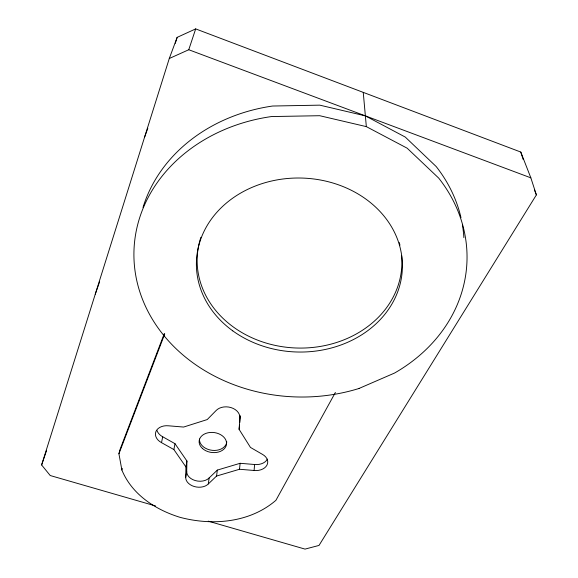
<?xml version="1.0" encoding="UTF-8"?>
<svg xmlns="http://www.w3.org/2000/svg" width="578" height="578" viewBox="0 0 578 578"><rect width="100%" height="100%" fill="white"/><g stroke="black" fill="none" stroke-linecap="round" stroke-linejoin="round"><path stroke-width="0.87" d="M240.108 415.56L239.104 429.353L250.455 447.423L262.412 454.344A12.6 9.067 4.9 0 1 266.985 465.066A12.6 9.067 4.9 0 1 254.096 470.478L239.516 469.264L216.562 476.055L208.318 483.938A12.362 8.699 7.7 0 1 194.266 486.524A12.362 8.699 7.7 0 1 185.726 477.262L185.928 466.945L186.918 461.006L174.982 443.68L162.707 436.773A12.745 9.313 10 0 1 157.021 430.545M185.726 477.262L186.708 471.308L186.918 461.006M239.783 422.612L240.181 416.55M254.096 470.478L254.595 464.502A12.506 9.046 4.9 0 0 267.368 459.142M239.516 469.264L240.116 463.296L254.595 464.502M239.104 429.353L239.552 425.155M216.562 476.055L217.328 470.087L240.116 463.296M208.318 483.938L209.135 477.963L217.328 470.087M185.928 466.945L173.891 449.576L174.982 443.68M173.891 449.576L161.515 442.647L162.707 436.773M335.392 392.455L275.923 500.302C249.819 522.859 212.242 525.929 179.939 517.303C155.496 509.774 131.892 494.465 121.879 470.022L122.276 468.397M121.879 470.022L118.924 453.766L119.942 449.735L164.318 333.528M155.576 505.952L50.228 475.535L41.623 464.958L169.282 58.508L177.157 37.36L195.682 28.9L520.778 152.05L530.85 177.843L536.377 194.902L319.005 545.437L305.032 549.1L208.239 521.154M175.271 43.343L177.157 37.36M169.282 58.508L188.76 49.737L195.682 28.9M41.623 464.958L46.486 450.782M95.254 294.18L99.618 281.768M144.529 137.318L147.816 128.251M118.924 453.766L164.73 333.961M359.126 388.409L394.492 373.077A166.572 141.169 1.6 0 0 438.702 178.096L407.129 148.17L366.336 126.625L319.706 115.708L271.436 116.561A166.572 141.169 1.6 0 0 154.34 322.416A166.58 141.177 1.6 0 0 359.14 388.438M188.76 49.737L530.85 177.843M534.462 189.967L536.377 194.902M520.778 152.05L523.191 159.485M363.251 92.379L366.336 126.625M143.012 207.466A163.177 139.587 1.4 0 1 272.592 106.027L319.779 105.153L365.368 115.875L405.272 137.073L436.195 166.551A163.184 139.587 1.4 0 1 460.984 217.682M401.638 255.758A102.4 86.729 1.6 0 1 289.434 347.573A102.4 86.729 1.6 0 1 200.884 237.32M399.282 242.565A102.4 86.729 1.6 0 1 399.947 245.202M239.841 418.067A13.077 9.754 6.8 0 0 231.063 407.606A13.077 9.754 6.8 0 0 215.962 410.676L207.242 419.563L183.609 427.055L168.552 425.805A12.839 9.335 9.9 0 0 155.952 431.491A12.839 9.335 9.9 0 0 161.515 442.647M209.135 477.963A12.275 8.684 7.8 0 1 195.183 480.549A12.275 8.684 7.8 0 1 186.708 471.308M226.793 441.845A13.742 10.028 7.4 0 1 212.336 450.349A13.742 10.028 7.4 0 1 199.461 439.027M462.378 224.654A163.184 139.587 1.4 0 1 463.867 237.659M232.768 330.854A103.021 87.003 1.6 0 0 400.742 281.428A103.021 87.003 1.6 0 0 264.666 182.829A103.021 87.003 1.6 0 0 232.768 330.854M202.502 448.514A13.778 10.036 7.4 0 0 225.832 446.541A13.778 10.036 7.4 0 0 210.175 432.46A13.778 10.036 7.4 0 0 202.502 448.514"/></g></svg>
